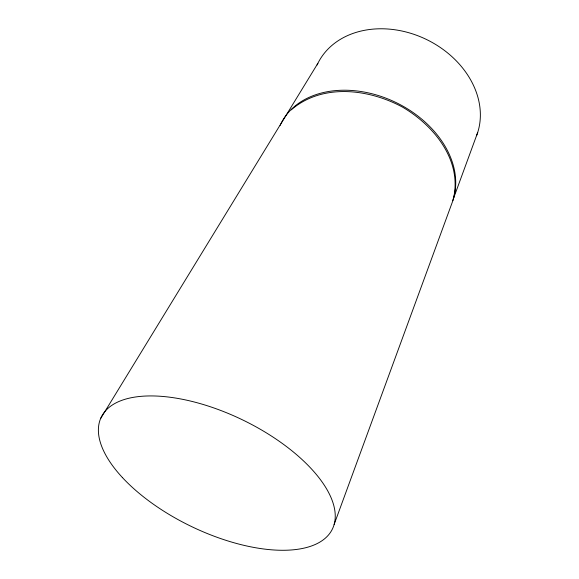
<?xml version="1.0" encoding="UTF-8"?>
<svg xmlns="http://www.w3.org/2000/svg" width="579" height="579" viewBox="0 0 579 579"><rect width="100%" height="100%" fill="white"/><g stroke="black" fill="none" stroke-linecap="round" stroke-linejoin="round"><path stroke-width="0.87" d="M453.292 198.995L477.711 132.432M334.126 524.473L453.06 200.146C463.186 161.273 434.293 125.657 402.528 107.129C368.642 88.804 322.3 83.065 291.186 109.88M100.594 418.595L280.243 124.832M280.858 123.863L317.864 63.35M280.127 125.419A94.254 69.466 25.8 0 1 391.317 100.37A94.254 69.466 25.8 0 1 452.742 200.652M317.089 64.978A87.277 69.285 25.8 0 1 423.083 37.91A87.277 69.285 25.8 0 1 476.56 135.703M122.364 477.494A128.4 59.123 25.8 0 0 325.926 537.63A128.4 59.123 25.8 0 0 202.158 404.178A128.4 59.123 25.8 0 0 122.364 477.494"/></g></svg>
